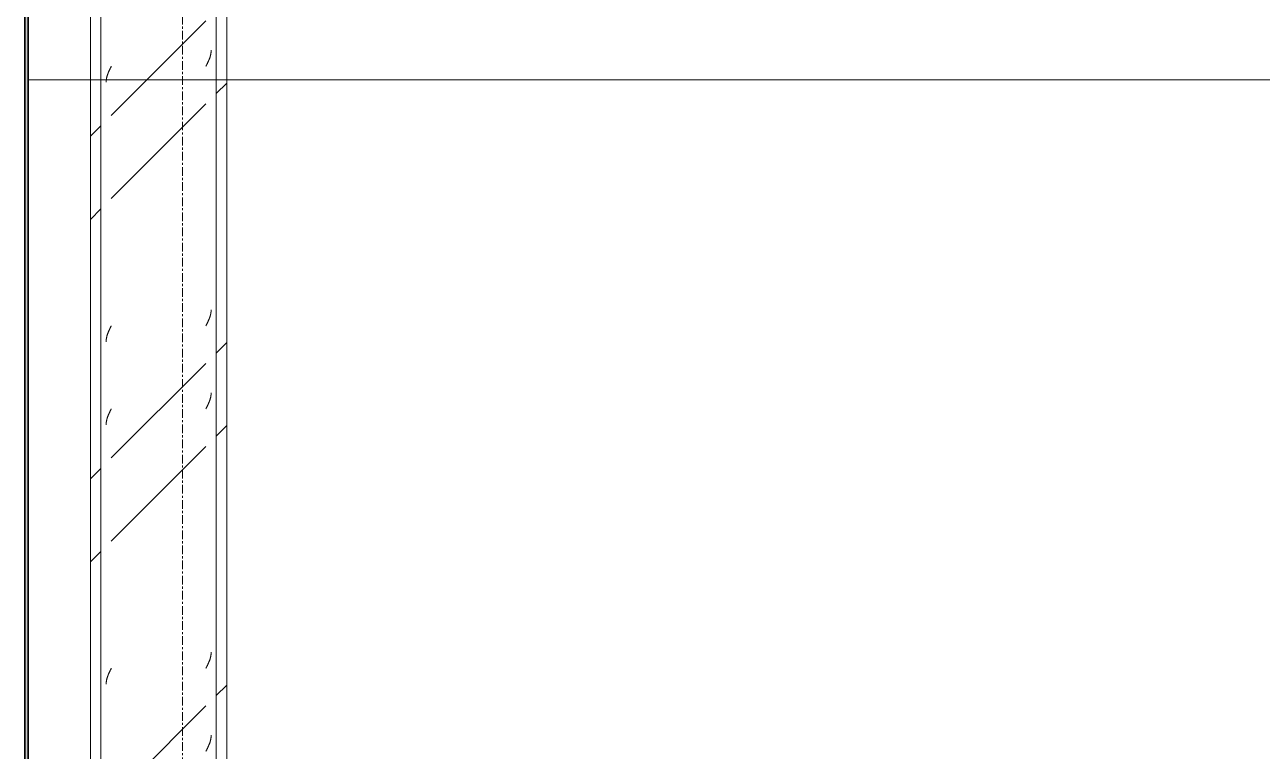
# Model space of a CAD drawing. Header units: centimetres. Extents: x -7221 to 15977, y -285 to 1507.
# Drawn here: x -6823.6 to -6642, y 639.2 to 745.9 of the extents above; entities that cross this region are included whole.
import ezdxf

# ---------------------------------------------------------------- set-up
doc = ezdxf.new("R2010")
doc.units = ezdxf.units.CM
doc.linetypes.add('Grid Line', pattern=[2.2225, 1.27, -0.3175, 0.3175, -0.3175])
for name, color, linetype, lineweight in [('A-CLNG', 7, 'Continuous', 9), ('A-WALL', 7, 'Continuous', 9), ('A-WALL-PATT', 7, 'Continuous', 35), ('S-COLS', 7, 'Continuous', 9), ('S-GRID', 7, 'Continuous', 9)]:
    doc.layers.add(name, color=color, linetype=linetype, lineweight=lineweight)
pattern_1 = [(45, (0, 0), (-25.14472, 25.14472), []), (45, (0, 38.1), (-25.14472, 25.14472), [])]

# ---------------------------------------------------------------- blocks, each defined once
blk = doc.blocks.new('PQ_RVR_ARQ-01_ZZ_ZZ_MO_T_A_rvt-1-Elevación Eje 10')
at = {"layer": 'A-WALL-PATT', "lineweight": 9, "true_color": 0xeaeaea}
blk.add_hatch(color=254, dxfattribs=at).paths.add_polyline_path([(-6823.08, 99), (-6823.08, 938.29), (-6823.58, 938.29), (-6823.58, 99)])
at = {"layer": 'A-CLNG', "color": 254, "lineweight": 18, "true_color": 0xe5e5e5}
blk.add_line((-6110.94, 737.79), (-6823.08, 737.79), dxfattribs=at)
at = {"layer": 'A-WALL', "color": 254, "lineweight": 35, "true_color": 0xcccccc}
for p, q in [((-6823.58, 938.29), (-6823.58, 99)), ((-6823.08, 99), (-6823.08, 938.29))]:
    blk.add_line(p, q, dxfattribs=at)
blk = doc.blocks.new('FP_6-Elevación Eje 10')
at = {"layer": 'S-COLS', "color": 9, "true_color": 0xc0c0c0}
for p, q in [((-6796.52, 740.77), (-6796.51, 740.81)), ((-6796.51, 740.81), (-6796.49, 740.85)), ((-6796.49, 740.85), (-6796.48, 740.88)), ((-6796.48, 740.88), (-6796.47, 740.92)), ((-6796.47, 740.92), (-6796.45, 740.96)), ((-6796.45, 740.96), (-6796.44, 741)), ((-6796.44, 741), (-6796.43, 741.03)), ((-6796.43, 741.03), (-6796.41, 741.07)), ((-6796.41, 741.07), (-6796.4, 741.11)), ((-6796.4, 741.11), (-6796.39, 741.15)), ((-6796.39, 741.15), (-6796.38, 741.18)), ((-6796.38, 741.18), (-6796.37, 741.22)), ((-6796.37, 741.22), (-6796.36, 741.26)), ((-6796.36, 741.26), (-6796.35, 741.29)), ((-6796.35, 741.29), (-6796.34, 741.33)), ((-6796.34, 741.33), (-6796.33, 741.37)), ((-6796.33, 741.37), (-6796.32, 741.41)), ((-6796.32, 741.41), (-6796.31, 741.44)), ((-6796.31, 741.44), (-6796.3, 741.48)), ((-6796.3, 741.48), (-6796.29, 741.52)), ((-6796.29, 741.56), (-6796.28, 741.59)), ((-6796.29, 741.52), (-6796.29, 741.56)), ((-6796.28, 741.59), (-6796.27, 741.63)), ((-6796.27, 741.67), (-6796.26, 741.7)), ((-6796.27, 741.63), (-6796.27, 741.67)), ((-6796.26, 741.74), (-6796.25, 741.78)), ((-6796.26, 741.7), (-6796.26, 741.74)), ((-6796.25, 741.82), (-6796.24, 741.85)), ((-6796.25, 741.78), (-6796.25, 741.82)), ((-6796.24, 741.93), (-6796.23, 741.97)), ((-6796.24, 741.89), (-6796.24, 741.93)), ((-6796.24, 741.85), (-6796.24, 741.89)), ((-6796.23, 742.08), (-6796.23, 742.12)), ((-6796.23, 742.04), (-6796.23, 742.08)), ((-6796.23, 742), (-6796.23, 742.04)), ((-6796.23, 741.97), (-6796.23, 742)), ((-6797, 739.76), (-6796.98, 739.8)), ((-6796.98, 739.8), (-6796.96, 739.84)), ((-6796.96, 739.84), (-6796.94, 739.88)), ((-6796.94, 739.88), (-6796.92, 739.91)), ((-6796.92, 739.91), (-6796.9, 739.95)), ((-6796.9, 739.95), (-6796.88, 739.99)), ((-6796.88, 739.99), (-6796.86, 740.03)), ((-6796.86, 740.03), (-6796.85, 740.06)), ((-6796.85, 740.06), (-6796.83, 740.1)), ((-6796.83, 740.1), (-6796.81, 740.14)), ((-6796.81, 740.14), (-6796.79, 740.18)), ((-6796.79, 740.18), (-6796.77, 740.21)), ((-6796.77, 740.21), (-6796.76, 740.25)), ((-6796.76, 740.25), (-6796.74, 740.29)), ((-6796.74, 740.29), (-6796.72, 740.32)), ((-6796.72, 740.32), (-6796.7, 740.36)), ((-6796.7, 740.36), (-6796.68, 740.4)), ((-6796.68, 740.4), (-6796.67, 740.44)), ((-6796.67, 740.44), (-6796.65, 740.47)), ((-6796.65, 740.47), (-6796.63, 740.51)), ((-6796.63, 740.51), (-6796.62, 740.55)), ((-6796.62, 740.55), (-6796.6, 740.59)), ((-6796.6, 740.59), (-6796.59, 740.62)), ((-6796.59, 740.62), (-6796.57, 740.66)), ((-6796.57, 740.66), (-6796.55, 740.7)), ((-6796.55, 740.7), (-6796.54, 740.73)), ((-6796.54, 740.73), (-6796.52, 740.77)), ((-6796.54, 702.63), (-6796.52, 702.67)), ((-6796.52, 702.67), (-6796.51, 702.71)), ((-6796.51, 702.71), (-6796.49, 702.75)), ((-6796.49, 702.75), (-6796.48, 702.78)), ((-6796.48, 702.78), (-6796.47, 702.82)), ((-6796.47, 702.82), (-6796.45, 702.86)), ((-6796.45, 702.86), (-6796.44, 702.9)), ((-6796.44, 702.9), (-6796.43, 702.93)), ((-6796.43, 702.93), (-6796.41, 702.97)), ((-6796.41, 702.97), (-6796.4, 703.01)), ((-6796.4, 703.01), (-6796.39, 703.05)), ((-6796.39, 703.05), (-6796.38, 703.08)), ((-6796.38, 703.08), (-6796.37, 703.12)), ((-6796.37, 703.12), (-6796.36, 703.16)), ((-6796.36, 703.16), (-6796.35, 703.19)), ((-6796.35, 703.19), (-6796.34, 703.23)), ((-6796.34, 703.23), (-6796.33, 703.27)), ((-6796.33, 703.27), (-6796.32, 703.31)), ((-6796.32, 703.31), (-6796.31, 703.34)), ((-6796.31, 703.34), (-6796.3, 703.38)), ((-6796.3, 703.38), (-6796.29, 703.42)), ((-6796.29, 703.46), (-6796.28, 703.49)), ((-6796.29, 703.42), (-6796.29, 703.46)), ((-6796.28, 703.49), (-6796.27, 703.53)), ((-6796.27, 703.57), (-6796.26, 703.6)), ((-6796.27, 703.53), (-6796.27, 703.57)), ((-6796.26, 703.64), (-6796.25, 703.68)), ((-6796.26, 703.6), (-6796.26, 703.64)), ((-6796.25, 703.72), (-6796.24, 703.75)), ((-6796.25, 703.68), (-6796.25, 703.72)), ((-6796.24, 703.83), (-6796.23, 703.87)), ((-6796.24, 703.79), (-6796.24, 703.83)), ((-6796.24, 703.75), (-6796.24, 703.79)), ((-6796.23, 703.98), (-6796.23, 704.02)), ((-6796.23, 703.94), (-6796.23, 703.98)), ((-6796.23, 703.9), (-6796.23, 703.94)), ((-6796.23, 703.87), (-6796.23, 703.9)), ((-6797, 701.66), (-6796.98, 701.7)), ((-6796.98, 701.7), (-6796.96, 701.74)), ((-6796.96, 701.74), (-6796.94, 701.78)), ((-6796.94, 701.78), (-6796.92, 701.81)), ((-6796.92, 701.81), (-6796.9, 701.85)), ((-6796.9, 701.85), (-6796.88, 701.89)), ((-6796.88, 701.89), (-6796.86, 701.93)), ((-6796.86, 701.93), (-6796.85, 701.96)), ((-6796.85, 701.96), (-6796.83, 702)), ((-6796.83, 702), (-6796.81, 702.04)), ((-6796.81, 702.04), (-6796.79, 702.08)), ((-6796.79, 702.08), (-6796.77, 702.11)), ((-6796.77, 702.11), (-6796.76, 702.15)), ((-6796.76, 702.15), (-6796.74, 702.19)), ((-6796.74, 702.19), (-6796.72, 702.22)), ((-6796.72, 702.22), (-6796.7, 702.26)), ((-6796.7, 702.26), (-6796.68, 702.3)), ((-6796.68, 702.3), (-6796.67, 702.34)), ((-6796.67, 702.34), (-6796.65, 702.37)), ((-6796.65, 702.37), (-6796.63, 702.41)), ((-6796.63, 702.41), (-6796.62, 702.45)), ((-6796.62, 702.45), (-6796.6, 702.49)), ((-6796.6, 702.49), (-6796.59, 702.52)), ((-6796.59, 702.52), (-6796.57, 702.56)), ((-6796.57, 702.56), (-6796.55, 702.6)), ((-6796.55, 702.6), (-6796.54, 702.63)), ((-6796.23, 691.79), (-6796.23, 691.83)), ((-6796.23, 691.75), (-6796.23, 691.79)), ((-6796.77, 689.92), (-6796.76, 689.96)), ((-6796.76, 689.96), (-6796.74, 690)), ((-6796.74, 690), (-6796.72, 690.04)), ((-6796.72, 690.04), (-6796.7, 690.07)), ((-6796.7, 690.07), (-6796.68, 690.11)), ((-6796.68, 690.11), (-6796.67, 690.15)), ((-6796.67, 690.15), (-6796.65, 690.18)), ((-6796.65, 690.18), (-6796.63, 690.22)), ((-6796.63, 690.22), (-6796.62, 690.26)), ((-6796.62, 690.26), (-6796.6, 690.3)), ((-6796.6, 690.3), (-6796.59, 690.33)), ((-6796.59, 690.33), (-6796.57, 690.37)), ((-6796.57, 690.37), (-6796.55, 690.41)), ((-6796.55, 690.41), (-6796.54, 690.45)), ((-6796.54, 690.45), (-6796.52, 690.48)), ((-6796.52, 690.48), (-6796.51, 690.52)), ((-6796.51, 690.52), (-6796.49, 690.56)), ((-6796.49, 690.56), (-6796.48, 690.59)), ((-6796.48, 690.59), (-6796.47, 690.63)), ((-6796.47, 690.63), (-6796.45, 690.67)), ((-6796.45, 690.67), (-6796.44, 690.71)), ((-6796.44, 690.71), (-6796.43, 690.74)), ((-6796.43, 690.74), (-6796.41, 690.78)), ((-6796.41, 690.78), (-6796.4, 690.82)), ((-6796.4, 690.82), (-6796.39, 690.86)), ((-6796.39, 690.86), (-6796.38, 690.89)), ((-6796.38, 690.89), (-6796.37, 690.93)), ((-6796.37, 690.93), (-6796.36, 690.97)), ((-6796.36, 690.97), (-6796.35, 691.01)), ((-6796.35, 691.01), (-6796.34, 691.04)), ((-6796.34, 691.04), (-6796.33, 691.08)), ((-6796.33, 691.08), (-6796.32, 691.12)), ((-6796.32, 691.12), (-6796.31, 691.15)), ((-6796.31, 691.15), (-6796.3, 691.19)), ((-6796.3, 691.19), (-6796.29, 691.23)), ((-6796.29, 691.27), (-6796.28, 691.3)), ((-6796.29, 691.23), (-6796.29, 691.27)), ((-6796.28, 691.3), (-6796.27, 691.34)), ((-6796.27, 691.38), (-6796.26, 691.42)), ((-6796.27, 691.34), (-6796.27, 691.38)), ((-6796.26, 691.45), (-6796.25, 691.49)), ((-6796.26, 691.42), (-6796.26, 691.45)), ((-6796.25, 691.53), (-6796.24, 691.56)), ((-6796.25, 691.49), (-6796.25, 691.53)), ((-6796.24, 691.64), (-6796.23, 691.68)), ((-6796.24, 691.6), (-6796.24, 691.64)), ((-6796.24, 691.56), (-6796.24, 691.6)), ((-6796.23, 691.71), (-6796.23, 691.75)), ((-6796.23, 691.68), (-6796.23, 691.71)), ((-6797, 689.48), (-6796.98, 689.51)), ((-6796.98, 689.51), (-6796.96, 689.55)), ((-6796.96, 689.55), (-6796.94, 689.59)), ((-6796.94, 689.59), (-6796.92, 689.62)), ((-6796.92, 689.62), (-6796.9, 689.66)), ((-6796.9, 689.66), (-6796.88, 689.7)), ((-6796.88, 689.7), (-6796.86, 689.74)), ((-6796.86, 689.74), (-6796.85, 689.77)), ((-6796.85, 689.77), (-6796.83, 689.81)), ((-6796.83, 689.81), (-6796.81, 689.85)), ((-6796.81, 689.85), (-6796.79, 689.89)), ((-6796.79, 689.89), (-6796.77, 689.92)), ((-6796.23, 653.69), (-6796.23, 653.73)), ((-6796.23, 653.65), (-6796.23, 653.69)), ((-6796.23, 653.61), (-6796.23, 653.65)), ((-6796.79, 651.79), (-6796.77, 651.82)), ((-6796.77, 651.82), (-6796.76, 651.86)), ((-6796.76, 651.86), (-6796.74, 651.9)), ((-6796.74, 651.9), (-6796.72, 651.94)), ((-6796.72, 651.94), (-6796.7, 651.97)), ((-6796.7, 651.97), (-6796.68, 652.01)), ((-6796.68, 652.01), (-6796.67, 652.05)), ((-6796.67, 652.05), (-6796.65, 652.08)), ((-6796.65, 652.08), (-6796.63, 652.12)), ((-6796.63, 652.12), (-6796.62, 652.16)), ((-6796.62, 652.16), (-6796.6, 652.2)), ((-6796.6, 652.2), (-6796.59, 652.23)), ((-6796.59, 652.23), (-6796.57, 652.27)), ((-6796.57, 652.27), (-6796.55, 652.31)), ((-6796.55, 652.31), (-6796.54, 652.35)), ((-6796.54, 652.35), (-6796.52, 652.38)), ((-6796.52, 652.38), (-6796.51, 652.42)), ((-6796.51, 652.42), (-6796.49, 652.46)), ((-6796.49, 652.46), (-6796.48, 652.49)), ((-6796.48, 652.49), (-6796.47, 652.53)), ((-6796.47, 652.53), (-6796.45, 652.57)), ((-6796.45, 652.57), (-6796.44, 652.61)), ((-6796.44, 652.61), (-6796.43, 652.64)), ((-6796.43, 652.64), (-6796.41, 652.68)), ((-6796.41, 652.68), (-6796.4, 652.72)), ((-6796.4, 652.72), (-6796.39, 652.76)), ((-6796.39, 652.76), (-6796.38, 652.79)), ((-6796.38, 652.79), (-6796.37, 652.83)), ((-6796.37, 652.83), (-6796.36, 652.87)), ((-6796.36, 652.87), (-6796.35, 652.91)), ((-6796.35, 652.91), (-6796.34, 652.94)), ((-6796.34, 652.94), (-6796.33, 652.98)), ((-6796.33, 652.98), (-6796.32, 653.02)), ((-6796.32, 653.02), (-6796.31, 653.05)), ((-6796.31, 653.05), (-6796.3, 653.09)), ((-6796.3, 653.09), (-6796.29, 653.13)), ((-6796.29, 653.17), (-6796.28, 653.2)), ((-6796.29, 653.13), (-6796.29, 653.17)), ((-6796.28, 653.2), (-6796.27, 653.24)), ((-6796.27, 653.28), (-6796.26, 653.32)), ((-6796.27, 653.24), (-6796.27, 653.28)), ((-6796.26, 653.35), (-6796.25, 653.39)), ((-6796.26, 653.32), (-6796.26, 653.35)), ((-6796.25, 653.43), (-6796.24, 653.46)), ((-6796.25, 653.39), (-6796.25, 653.43)), ((-6796.24, 653.54), (-6796.23, 653.58)), ((-6796.24, 653.5), (-6796.24, 653.54)), ((-6796.24, 653.46), (-6796.24, 653.5)), ((-6796.23, 653.58), (-6796.23, 653.61)), ((-6797, 651.38), (-6796.98, 651.41)), ((-6796.98, 651.41), (-6796.96, 651.45)), ((-6796.96, 651.45), (-6796.94, 651.49)), ((-6796.94, 651.49), (-6796.92, 651.52)), ((-6796.92, 651.52), (-6796.9, 651.56)), ((-6796.9, 651.56), (-6796.88, 651.6)), ((-6796.88, 651.6), (-6796.86, 651.64)), ((-6796.86, 651.64), (-6796.85, 651.67)), ((-6796.85, 651.67), (-6796.83, 651.71)), ((-6796.83, 651.71), (-6796.81, 651.75)), ((-6796.81, 651.75), (-6796.79, 651.79)), ((-6796.3, 640.9), (-6796.29, 640.94)), ((-6796.29, 640.98), (-6796.28, 641.01)), ((-6796.29, 640.94), (-6796.29, 640.98)), ((-6796.28, 641.01), (-6796.27, 641.05)), ((-6796.27, 641.09), (-6796.26, 641.13)), ((-6796.27, 641.05), (-6796.27, 641.09)), ((-6796.26, 641.16), (-6796.25, 641.2)), ((-6796.26, 641.13), (-6796.26, 641.16)), ((-6796.25, 641.24), (-6796.24, 641.28)), ((-6796.25, 641.2), (-6796.25, 641.24)), ((-6796.24, 641.35), (-6796.23, 641.39)), ((-6796.24, 641.31), (-6796.24, 641.35)), ((-6796.24, 641.28), (-6796.24, 641.31)), ((-6796.23, 641.5), (-6796.23, 641.54)), ((-6796.23, 641.46), (-6796.23, 641.5)), ((-6796.23, 641.42), (-6796.23, 641.46)), ((-6796.23, 641.39), (-6796.23, 641.42)), ((-6797, 639.19), (-6796.98, 639.22)), ((-6796.98, 639.22), (-6796.96, 639.26)), ((-6796.96, 639.26), (-6796.94, 639.3)), ((-6796.94, 639.3), (-6796.92, 639.34)), ((-6796.92, 639.34), (-6796.9, 639.37)), ((-6796.9, 639.37), (-6796.88, 639.41)), ((-6796.88, 639.41), (-6796.86, 639.45)), ((-6796.86, 639.45), (-6796.85, 639.48)), ((-6796.85, 639.48), (-6796.83, 639.52)), ((-6796.83, 639.52), (-6796.81, 639.56)), ((-6796.81, 639.56), (-6796.79, 639.6)), ((-6796.79, 639.6), (-6796.77, 639.63)), ((-6796.77, 639.63), (-6796.76, 639.67)), ((-6796.76, 639.67), (-6796.74, 639.71)), ((-6796.74, 639.71), (-6796.72, 639.75)), ((-6796.72, 639.75), (-6796.7, 639.78)), ((-6796.7, 639.78), (-6796.68, 639.82)), ((-6796.68, 639.82), (-6796.67, 639.86)), ((-6796.67, 639.86), (-6796.65, 639.89)), ((-6796.65, 639.89), (-6796.63, 639.93)), ((-6796.63, 639.93), (-6796.62, 639.97)), ((-6796.62, 639.97), (-6796.6, 640.01)), ((-6796.6, 640.01), (-6796.59, 640.04)), ((-6796.59, 640.04), (-6796.57, 640.08)), ((-6796.57, 640.08), (-6796.55, 640.12)), ((-6796.55, 640.12), (-6796.54, 640.16)), ((-6796.54, 640.16), (-6796.52, 640.19)), ((-6796.52, 640.19), (-6796.51, 640.23)), ((-6796.51, 640.23), (-6796.49, 640.27)), ((-6796.49, 640.27), (-6796.48, 640.31)), ((-6796.48, 640.31), (-6796.47, 640.34)), ((-6796.47, 640.34), (-6796.45, 640.38)), ((-6796.45, 640.38), (-6796.44, 640.42)), ((-6796.44, 640.42), (-6796.43, 640.45)), ((-6796.43, 640.45), (-6796.41, 640.49)), ((-6796.41, 640.49), (-6796.4, 640.53)), ((-6796.4, 640.53), (-6796.39, 640.57)), ((-6796.39, 640.57), (-6796.38, 640.6)), ((-6796.38, 640.6), (-6796.37, 640.64)), ((-6796.37, 640.64), (-6796.36, 640.68)), ((-6796.36, 640.68), (-6796.35, 640.72)), ((-6796.35, 640.72), (-6796.34, 640.75)), ((-6796.34, 640.75), (-6796.33, 640.79)), ((-6796.33, 640.79), (-6796.32, 640.83)), ((-6796.32, 640.83), (-6796.31, 640.86)), ((-6796.31, 640.86), (-6796.3, 640.9))]:
    blk.add_line(p, q, dxfattribs=at)
blk = doc.blocks.new('FP_7-Elevación Eje 10')
at = {"layer": 'S-COLS', "color": 9, "true_color": 0xc0c0c0}
for p, q in [((-6811.27, 738.94), (-6811.26, 738.98)), ((-6811.26, 738.98), (-6811.24, 739.02)), ((-6811.24, 739.02), (-6811.22, 739.06)), ((-6811.22, 739.06), (-6811.2, 739.09)), ((-6811.2, 739.09), (-6811.19, 739.13)), ((-6811.19, 739.13), (-6811.17, 739.17)), ((-6811.17, 739.17), (-6811.15, 739.21)), ((-6811.15, 739.21), (-6811.14, 739.24)), ((-6811.14, 739.24), (-6811.12, 739.28)), ((-6811.12, 739.28), (-6811.1, 739.32)), ((-6811.1, 739.32), (-6811.08, 739.35)), ((-6811.08, 739.35), (-6811.06, 739.39)), ((-6811.06, 739.39), (-6811.04, 739.43)), ((-6811.04, 739.43), (-6811.03, 739.47)), ((-6811.03, 739.47), (-6811.01, 739.5)), ((-6811.01, 739.5), (-6810.99, 739.54)), ((-6810.99, 739.54), (-6810.97, 739.58)), ((-6810.97, 739.58), (-6810.95, 739.62)), ((-6810.95, 739.62), (-6810.93, 739.65)), ((-6810.93, 739.65), (-6810.91, 739.69)), ((-6810.91, 739.69), (-6810.9, 739.73)), ((-6810.9, 739.73), (-6810.88, 739.76)), ((-6811.64, 737.6), (-6811.63, 737.64)), ((-6811.64, 737.56), (-6811.64, 737.6)), ((-6811.64, 737.53), (-6811.64, 737.56)), ((-6811.64, 737.49), (-6811.64, 737.53)), ((-6811.64, 737.45), (-6811.64, 737.49)), ((-6811.64, 737.41), (-6811.64, 737.45)), ((-6811.63, 737.71), (-6811.62, 737.75)), ((-6811.63, 737.68), (-6811.63, 737.71)), ((-6811.63, 737.64), (-6811.63, 737.68)), ((-6811.62, 737.79), (-6811.61, 737.82)), ((-6811.62, 737.75), (-6811.62, 737.79)), ((-6811.61, 737.86), (-6811.6, 737.9)), ((-6811.61, 737.82), (-6811.61, 737.86)), ((-6811.6, 737.9), (-6811.59, 737.94)), ((-6811.59, 737.97), (-6811.58, 738.01)), ((-6811.59, 737.94), (-6811.59, 737.97)), ((-6811.58, 738.01), (-6811.57, 738.05)), ((-6811.57, 738.05), (-6811.56, 738.09)), ((-6811.56, 738.09), (-6811.55, 738.12)), ((-6811.55, 738.12), (-6811.54, 738.16)), ((-6811.54, 738.2), (-6811.53, 738.24)), ((-6811.54, 738.16), (-6811.54, 738.2)), ((-6811.53, 738.24), (-6811.52, 738.27)), ((-6811.52, 738.27), (-6811.5, 738.31)), ((-6811.5, 738.31), (-6811.49, 738.35)), ((-6811.49, 738.35), (-6811.48, 738.38)), ((-6811.48, 738.38), (-6811.47, 738.42)), ((-6811.47, 738.42), (-6811.46, 738.46)), ((-6811.46, 738.46), (-6811.45, 738.5)), ((-6811.45, 738.5), (-6811.43, 738.53)), ((-6811.43, 738.53), (-6811.42, 738.57)), ((-6811.42, 738.57), (-6811.41, 738.61)), ((-6811.41, 738.61), (-6811.39, 738.65)), ((-6811.39, 738.65), (-6811.38, 738.68)), ((-6811.38, 738.68), (-6811.36, 738.72)), ((-6811.36, 738.72), (-6811.35, 738.76)), ((-6811.35, 738.76), (-6811.33, 738.79)), ((-6811.33, 738.79), (-6811.32, 738.83)), ((-6811.32, 738.83), (-6811.3, 738.87)), ((-6811.3, 738.87), (-6811.29, 738.91)), ((-6811.29, 738.91), (-6811.27, 738.94)), ((-6811.27, 700.84), (-6811.26, 700.88)), ((-6811.26, 700.88), (-6811.24, 700.92)), ((-6811.24, 700.92), (-6811.22, 700.96)), ((-6811.22, 700.96), (-6811.2, 700.99)), ((-6811.2, 700.99), (-6811.19, 701.03)), ((-6811.19, 701.03), (-6811.17, 701.07)), ((-6811.17, 701.07), (-6811.15, 701.11)), ((-6811.15, 701.11), (-6811.14, 701.14)), ((-6811.14, 701.14), (-6811.12, 701.18)), ((-6811.12, 701.18), (-6811.1, 701.22)), ((-6811.1, 701.22), (-6811.08, 701.25)), ((-6811.08, 701.25), (-6811.06, 701.29)), ((-6811.06, 701.29), (-6811.04, 701.33)), ((-6811.04, 701.33), (-6811.03, 701.37)), ((-6811.03, 701.37), (-6811.01, 701.4)), ((-6811.01, 701.4), (-6810.99, 701.44)), ((-6810.99, 701.44), (-6810.97, 701.48)), ((-6810.97, 701.48), (-6810.95, 701.52)), ((-6810.95, 701.52), (-6810.93, 701.55)), ((-6810.93, 701.55), (-6810.91, 701.59)), ((-6810.91, 701.59), (-6810.9, 701.63)), ((-6810.9, 701.63), (-6810.88, 701.66)), ((-6811.64, 699.5), (-6811.63, 699.54)), ((-6811.64, 699.46), (-6811.64, 699.5)), ((-6811.64, 699.43), (-6811.64, 699.46)), ((-6811.64, 699.39), (-6811.64, 699.43)), ((-6811.64, 699.35), (-6811.64, 699.39)), ((-6811.64, 699.31), (-6811.64, 699.35)), ((-6811.63, 699.61), (-6811.62, 699.65)), ((-6811.63, 699.58), (-6811.63, 699.61)), ((-6811.63, 699.54), (-6811.63, 699.58)), ((-6811.62, 699.69), (-6811.61, 699.72)), ((-6811.62, 699.65), (-6811.62, 699.69)), ((-6811.61, 699.76), (-6811.6, 699.8)), ((-6811.61, 699.72), (-6811.61, 699.76)), ((-6811.6, 699.8), (-6811.59, 699.84)), ((-6811.59, 699.87), (-6811.58, 699.91)), ((-6811.59, 699.84), (-6811.59, 699.87)), ((-6811.58, 699.91), (-6811.57, 699.95)), ((-6811.57, 699.95), (-6811.56, 699.99)), ((-6811.56, 699.99), (-6811.55, 700.02)), ((-6811.55, 700.02), (-6811.54, 700.06)), ((-6811.54, 700.1), (-6811.53, 700.14)), ((-6811.54, 700.06), (-6811.54, 700.1)), ((-6811.53, 700.14), (-6811.52, 700.17)), ((-6811.52, 700.17), (-6811.5, 700.21)), ((-6811.5, 700.21), (-6811.49, 700.25)), ((-6811.49, 700.25), (-6811.48, 700.28)), ((-6811.48, 700.28), (-6811.47, 700.32)), ((-6811.47, 700.32), (-6811.46, 700.36)), ((-6811.46, 700.36), (-6811.45, 700.4)), ((-6811.45, 700.4), (-6811.43, 700.43)), ((-6811.43, 700.43), (-6811.42, 700.47)), ((-6811.42, 700.47), (-6811.41, 700.51)), ((-6811.41, 700.51), (-6811.39, 700.55)), ((-6811.39, 700.55), (-6811.38, 700.58)), ((-6811.38, 700.58), (-6811.36, 700.62)), ((-6811.36, 700.62), (-6811.35, 700.66)), ((-6811.35, 700.66), (-6811.33, 700.69)), ((-6811.33, 700.69), (-6811.32, 700.73)), ((-6811.32, 700.73), (-6811.3, 700.77)), ((-6811.3, 700.77), (-6811.29, 700.81)), ((-6811.29, 700.81), (-6811.27, 700.84)), ((-6811.47, 688.13), (-6811.46, 688.17)), ((-6811.46, 688.17), (-6811.45, 688.21)), ((-6811.45, 688.21), (-6811.43, 688.24)), ((-6811.43, 688.24), (-6811.42, 688.28)), ((-6811.42, 688.28), (-6811.41, 688.32)), ((-6811.41, 688.32), (-6811.39, 688.36)), ((-6811.39, 688.36), (-6811.38, 688.39)), ((-6811.38, 688.39), (-6811.36, 688.43)), ((-6811.36, 688.43), (-6811.35, 688.47)), ((-6811.35, 688.47), (-6811.33, 688.51)), ((-6811.33, 688.51), (-6811.32, 688.54)), ((-6811.32, 688.54), (-6811.3, 688.58)), ((-6811.3, 688.58), (-6811.29, 688.62)), ((-6811.29, 688.62), (-6811.27, 688.65)), ((-6811.27, 688.65), (-6811.26, 688.69)), ((-6811.26, 688.69), (-6811.24, 688.73)), ((-6811.24, 688.73), (-6811.22, 688.77)), ((-6811.22, 688.77), (-6811.2, 688.8)), ((-6811.2, 688.8), (-6811.19, 688.84)), ((-6811.19, 688.84), (-6811.17, 688.88)), ((-6811.17, 688.88), (-6811.15, 688.92)), ((-6811.15, 688.92), (-6811.14, 688.95)), ((-6811.14, 688.95), (-6811.12, 688.99)), ((-6811.12, 688.99), (-6811.1, 689.03)), ((-6811.1, 689.03), (-6811.08, 689.07)), ((-6811.08, 689.07), (-6811.06, 689.1)), ((-6811.06, 689.1), (-6811.04, 689.14)), ((-6811.04, 689.14), (-6811.03, 689.18)), ((-6811.03, 689.18), (-6811.01, 689.21)), ((-6811.01, 689.21), (-6810.99, 689.25)), ((-6810.99, 689.25), (-6810.97, 689.29)), ((-6810.97, 689.29), (-6810.95, 689.33)), ((-6810.95, 689.33), (-6810.93, 689.36)), ((-6810.93, 689.36), (-6810.91, 689.4)), ((-6810.91, 689.4), (-6810.9, 689.44)), ((-6810.9, 689.44), (-6810.88, 689.48)), ((-6811.64, 687.31), (-6811.63, 687.35)), ((-6811.64, 687.27), (-6811.64, 687.31)), ((-6811.64, 687.24), (-6811.64, 687.27)), ((-6811.64, 687.2), (-6811.64, 687.24)), ((-6811.64, 687.16), (-6811.64, 687.2)), ((-6811.64, 687.13), (-6811.64, 687.16)), ((-6811.63, 687.42), (-6811.62, 687.46)), ((-6811.63, 687.39), (-6811.63, 687.42)), ((-6811.63, 687.35), (-6811.63, 687.39)), ((-6811.62, 687.5), (-6811.61, 687.54)), ((-6811.62, 687.46), (-6811.62, 687.5)), ((-6811.61, 687.57), (-6811.6, 687.61)), ((-6811.61, 687.54), (-6811.61, 687.57)), ((-6811.6, 687.61), (-6811.59, 687.65)), ((-6811.59, 687.68), (-6811.58, 687.72)), ((-6811.59, 687.65), (-6811.59, 687.68)), ((-6811.58, 687.72), (-6811.57, 687.76)), ((-6811.57, 687.76), (-6811.56, 687.8)), ((-6811.56, 687.8), (-6811.55, 687.83)), ((-6811.55, 687.83), (-6811.54, 687.87)), ((-6811.54, 687.91), (-6811.53, 687.95)), ((-6811.54, 687.87), (-6811.54, 687.91)), ((-6811.53, 687.95), (-6811.52, 687.98)), ((-6811.52, 687.98), (-6811.5, 688.02)), ((-6811.5, 688.02), (-6811.49, 688.06)), ((-6811.49, 688.06), (-6811.48, 688.1)), ((-6811.48, 688.1), (-6811.47, 688.13)), ((-6811.48, 650), (-6811.47, 650.03)), ((-6811.47, 650.03), (-6811.46, 650.07)), ((-6811.46, 650.07), (-6811.45, 650.11)), ((-6811.45, 650.11), (-6811.43, 650.14)), ((-6811.43, 650.14), (-6811.42, 650.18)), ((-6811.42, 650.18), (-6811.41, 650.22)), ((-6811.41, 650.22), (-6811.39, 650.26)), ((-6811.39, 650.26), (-6811.38, 650.29)), ((-6811.38, 650.29), (-6811.36, 650.33)), ((-6811.36, 650.33), (-6811.35, 650.37)), ((-6811.35, 650.37), (-6811.33, 650.41)), ((-6811.33, 650.41), (-6811.32, 650.44)), ((-6811.32, 650.44), (-6811.3, 650.48)), ((-6811.3, 650.48), (-6811.29, 650.52)), ((-6811.29, 650.52), (-6811.27, 650.55)), ((-6811.27, 650.55), (-6811.26, 650.59)), ((-6811.26, 650.59), (-6811.24, 650.63)), ((-6811.24, 650.63), (-6811.22, 650.67)), ((-6811.22, 650.67), (-6811.2, 650.7)), ((-6811.2, 650.7), (-6811.19, 650.74)), ((-6811.19, 650.74), (-6811.17, 650.78)), ((-6811.17, 650.78), (-6811.15, 650.82)), ((-6811.15, 650.82), (-6811.14, 650.85)), ((-6811.14, 650.85), (-6811.12, 650.89)), ((-6811.12, 650.89), (-6811.1, 650.93)), ((-6811.1, 650.93), (-6811.08, 650.97)), ((-6811.08, 650.97), (-6811.06, 651)), ((-6811.06, 651), (-6811.04, 651.04)), ((-6811.04, 651.04), (-6811.03, 651.08)), ((-6811.03, 651.08), (-6811.01, 651.11)), ((-6811.01, 651.11), (-6810.99, 651.15)), ((-6810.99, 651.15), (-6810.97, 651.19)), ((-6810.97, 651.19), (-6810.95, 651.23)), ((-6810.95, 651.23), (-6810.93, 651.26)), ((-6810.93, 651.26), (-6810.91, 651.3)), ((-6810.91, 651.3), (-6810.9, 651.34)), ((-6810.9, 651.34), (-6810.88, 651.38)), ((-6811.64, 649.21), (-6811.63, 649.25)), ((-6811.64, 649.17), (-6811.64, 649.21)), ((-6811.64, 649.14), (-6811.64, 649.17)), ((-6811.64, 649.1), (-6811.64, 649.14)), ((-6811.64, 649.06), (-6811.64, 649.1)), ((-6811.64, 649.03), (-6811.64, 649.06)), ((-6811.63, 649.32), (-6811.62, 649.36)), ((-6811.63, 649.29), (-6811.63, 649.32)), ((-6811.63, 649.25), (-6811.63, 649.29)), ((-6811.62, 649.4), (-6811.61, 649.44)), ((-6811.62, 649.36), (-6811.62, 649.4)), ((-6811.61, 649.47), (-6811.6, 649.51)), ((-6811.61, 649.44), (-6811.61, 649.47)), ((-6811.6, 649.51), (-6811.59, 649.55)), ((-6811.59, 649.58), (-6811.58, 649.62)), ((-6811.59, 649.55), (-6811.59, 649.58)), ((-6811.58, 649.62), (-6811.57, 649.66)), ((-6811.57, 649.66), (-6811.56, 649.7)), ((-6811.56, 649.7), (-6811.55, 649.73)), ((-6811.55, 649.73), (-6811.54, 649.77)), ((-6811.54, 649.81), (-6811.53, 649.85)), ((-6811.54, 649.77), (-6811.54, 649.81)), ((-6811.53, 649.85), (-6811.52, 649.88)), ((-6811.52, 649.88), (-6811.5, 649.92)), ((-6811.5, 649.92), (-6811.49, 649.96)), ((-6811.49, 649.96), (-6811.48, 650))]:
    blk.add_line(p, q, dxfattribs=at)
blk = doc.blocks.new('UC-Perfil universal-Pilar - 200 x 200-V5-Elevación Eje 10')
at = {"layer": 'S-COLS', "true_color": 0xc0c0c0}
h = blk.add_hatch(dxfattribs=at)
h.set_pattern_fill('FP_2', color=9, style=0, pattern_type=2)
h.set_pattern_definition(pattern_1)
h.paths.add_polyline_path([(-6812.4, 94), (-6812.4, 933.53), (-6813.94, 933.53), (-6813.94, 94)])
h = blk.add_hatch(dxfattribs=at)
h.set_pattern_fill('FP_2', color=9, style=0, pattern_type=2)
h.set_pattern_definition(pattern_1)
h.paths.add_polyline_path([(-6810.88, 94), (-6797, 94), (-6797, 933.53), (-6810.88, 933.53), (-6810.88, 94.42)])
h = blk.add_hatch(dxfattribs=at)
h.set_pattern_fill('FP_2', color=9, style=0, pattern_type=2)
h.set_pattern_definition(pattern_1)
h.paths.add_polyline_path([(-6793.94, 94), (-6793.94, 933.53), (-6795.48, 933.53), (-6795.48, 94)])
at = {"layer": 'S-COLS'}
for p, q in [((-6813.94, 933.53), (-6813.94, 94)), ((-6812.4, 933.53), (-6812.4, 94)), ((-6795.48, 933.53), (-6795.48, 94)), ((-6793.94, 933.53), (-6793.94, 94))]:
    blk.add_line(p, q, dxfattribs=at)
for name in ['FP_6-Elevación Eje 10', 'FP_7-Elevación Eje 10']:
    blk.add_blockref(name, (0, 0), dxfattribs=at)

msp = doc.modelspace()

# ---------------------------------------------------------------- linework, layer by layer
at = {"layer": 'S-GRID', "color": 253, "linetype": 'Grid Line', "true_color": 0xaaaaaa}
msp.add_line((-6800.445, -18.626), (-6800.445, 1400.722), dxfattribs=at)

# ---------------------------------------------------------------- block references
at = {"lineweight": 5}
msp.add_blockref('PQ_RVR_ARQ-01_ZZ_ZZ_MO_T_A_rvt-1-Elevación Eje 10', (0, 0), dxfattribs=at)
at = {"layer": 'S-COLS'}
msp.add_blockref('UC-Perfil universal-Pilar - 200 x 200-V5-Elevación Eje 10', (0, 0), dxfattribs=at)

doc.saveas('drawing.dxf')
